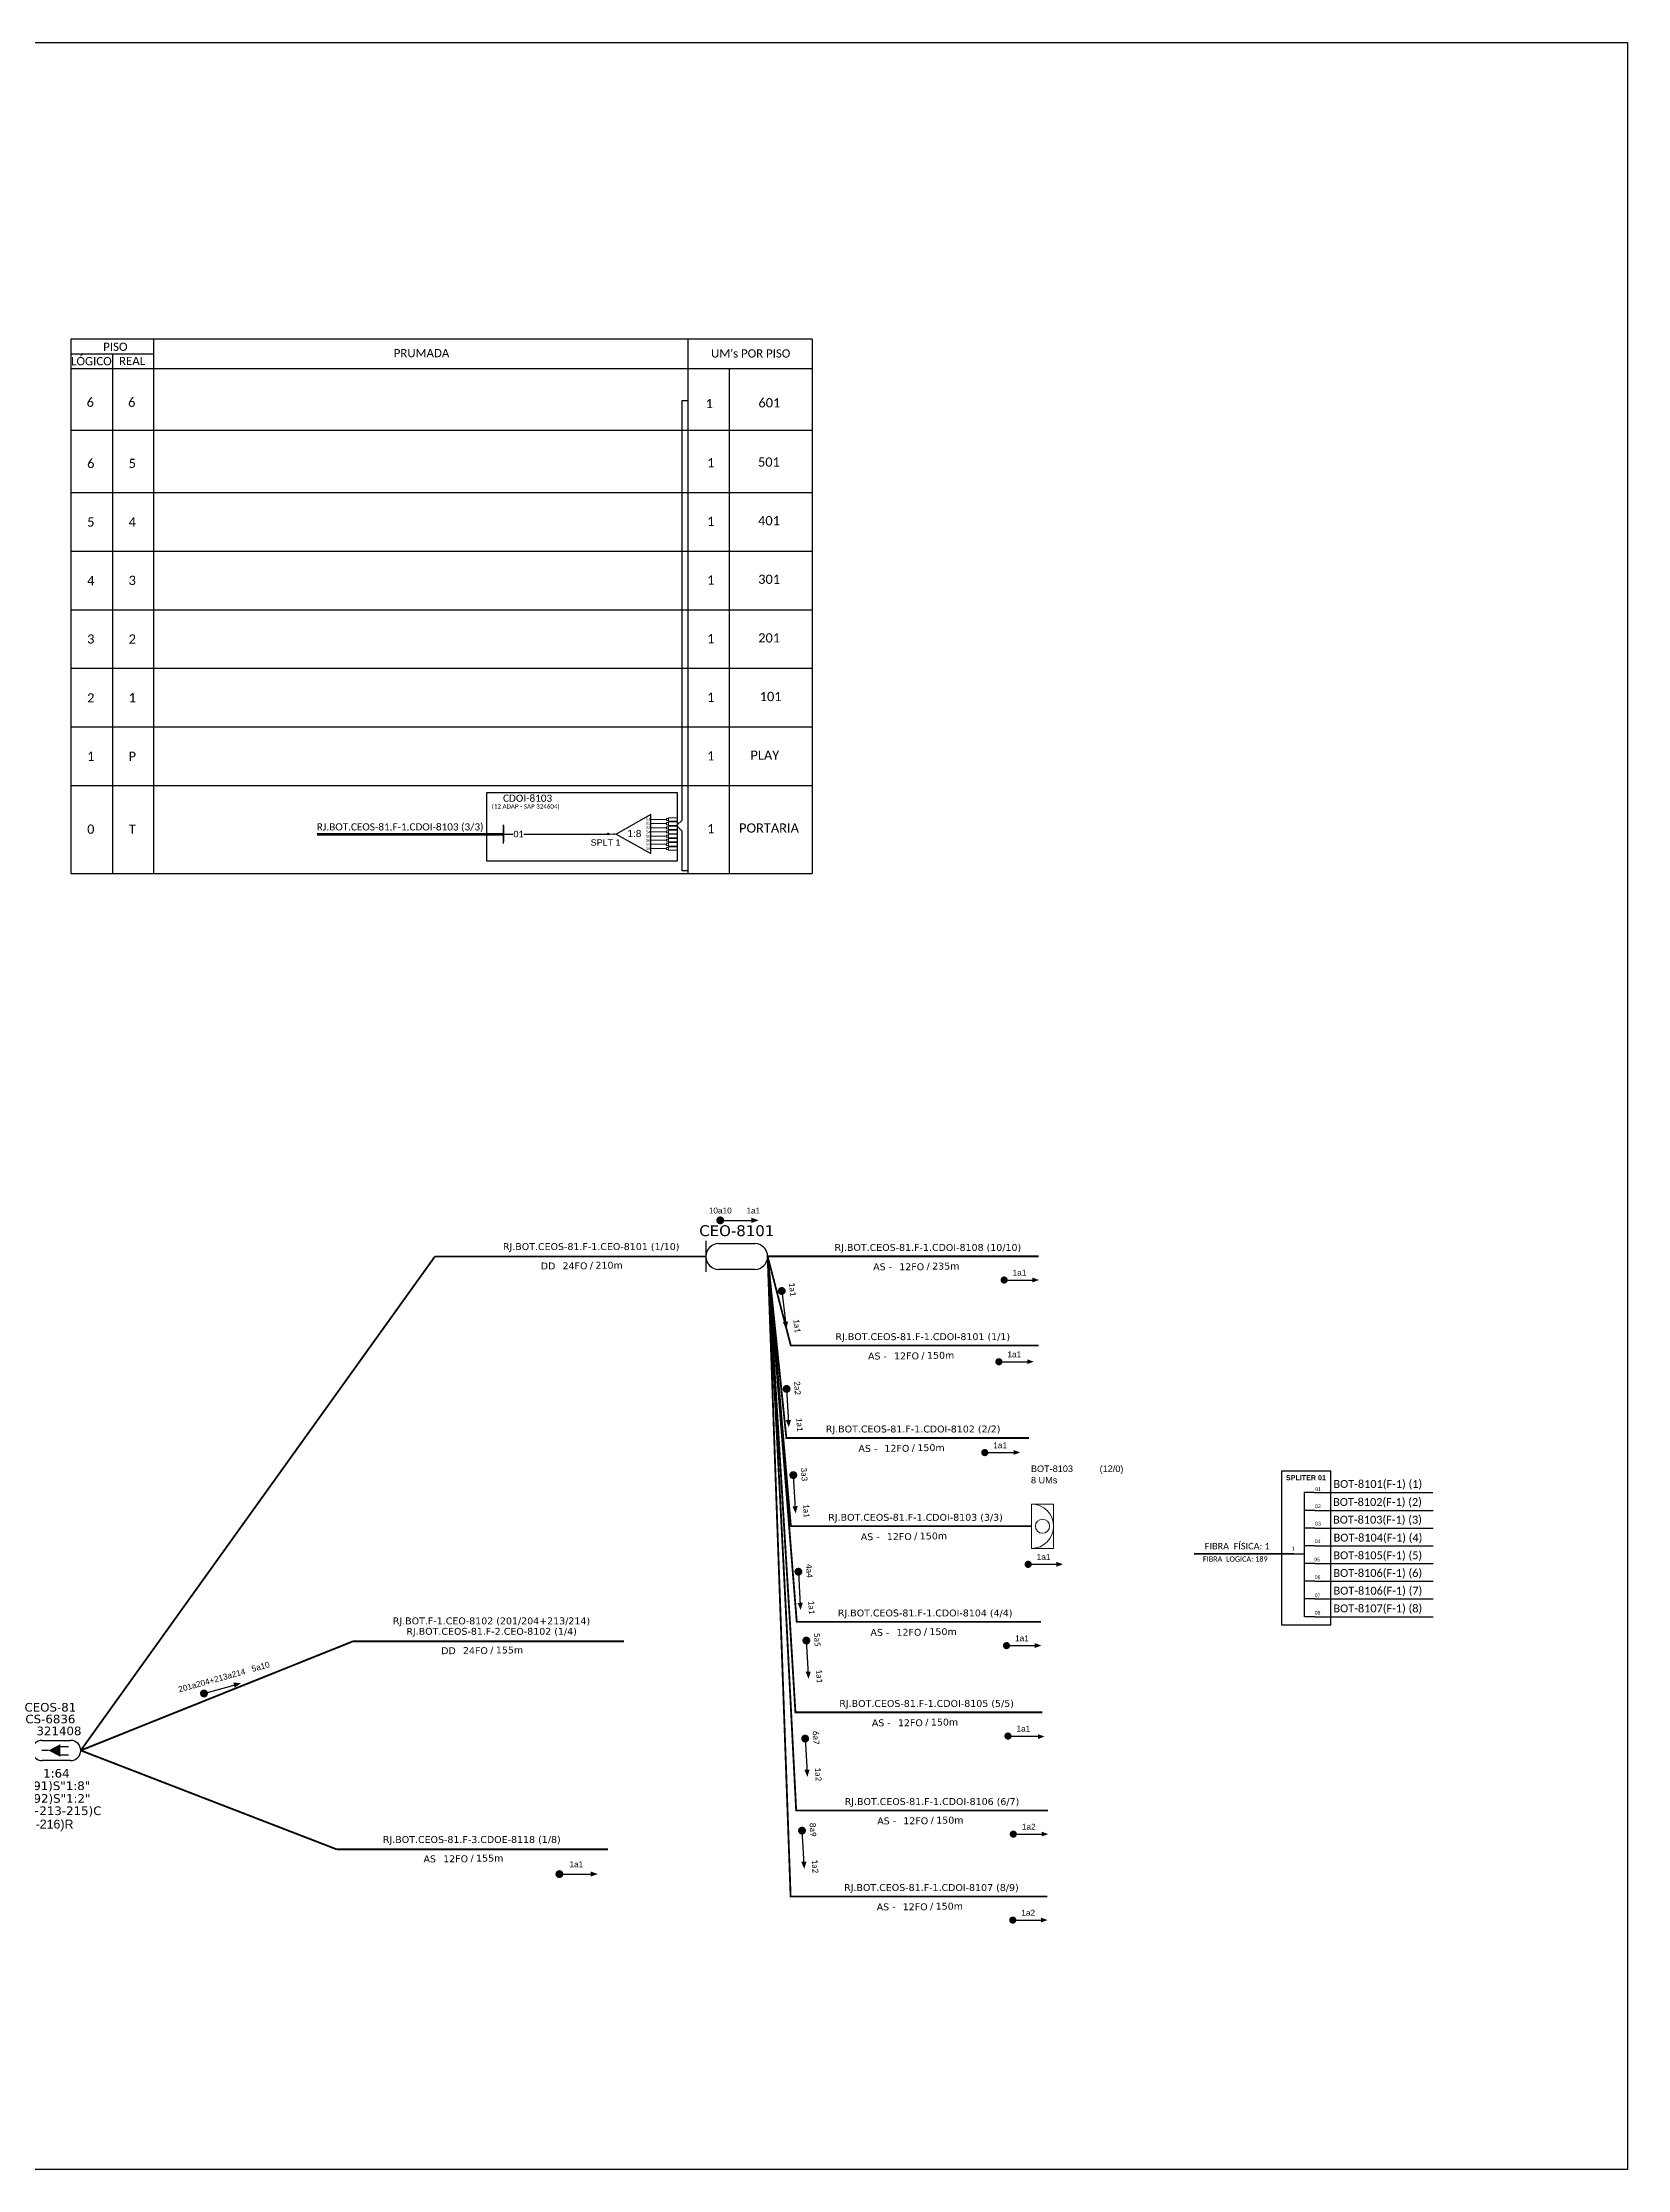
# Model space of a CAD drawing. Extents: x -4 to 837, y 1 to 595.
# Drawn here: x 395 to 837, y 1 to 595 of the extents above; entities that cross this region are included whole.
import ezdxf
from ezdxf.enums import TextEntityAlignment as Align

# ---------------------------------------------------------------- set-up
doc = ezdxf.new("R2010")
doc.units = 0
for name, color, linetype, lineweight in [("20.0-LEGENDA DOS CDO'S", 1, 'Continuous', 0), ('20.1-CDO_INTERIOR', 1, 'Continuous', 0), ('40.1-ETIQUETAS', 1, 'Continuous', 20)]:
    doc.layers.add(name, color=color, linetype=linetype, lineweight=lineweight)
for name, color, linetype in [('20.4-CEOS', 1, 'Continuous'), ('20.5-CEO', 1, 'Continuous'), ('CAP a instalar', 1, 'Continuous'), ('SETA', 7, 'Continuous')]:
    doc.layers.add(name, color=color, linetype=linetype)
doc.styles.add('ARIAL', font='arial.ttf')
doc.styles.add('siredit', font='verdana.ttf')
doc.styles.add('WMF-Calibri0', font='calibri.ttf')
doc.linetypes.add('FENCELINE1', pattern='A,0.25,-0.1,[133,ltypeshp.shx,S=0.1,R=0,X=-0.1,Y=0],-0.1,1', length=1.45)

# ---------------------------------------------------------------- blocks, each defined once
blk = doc.blocks.new('SPLT_1-8_SC-APC')
at = {"color": 1}
blk.add_lwpolyline([(-7.37, -2.1), (-17.04, -7.55), (-7.37, -13), (-7.37, -2.1)], dxfattribs=at)
at = {"color": 3, "lineweight": 0}
for points in [[(-2.99, -3.51), (-7.37, -3.51)], [(-7.37, -4.66), (-2.99, -4.66)], [(-7.37, -5.82), (-2.99, -5.82)], [(-2.41, -3.02), (-2.41, -4)], [(-2.41, -3.02), (0, -3.02)], [(-2.41, -4), (0, -4)], [(-2.41, -4.17), (-2.41, -5.16)], [(-2.41, -4.17), (0, -4.17)], [(-2.41, -5.16), (0, -5.16)], [(-2.41, -5.32), (-2.41, -6.31)], [(-2.41, -5.32), (0, -5.32)], [(-7.37, -6.97), (-2.99, -6.97)], [(-7.37, -8.12), (-2.99, -8.12)], [(-7.37, -9.28), (-2.99, -9.28)], [(-7.37, -10.43), (-2.99, -10.43)], [(-7.37, -11.58), (-2.99, -11.58)], [(-2.41, -6.31), (0, -6.31)], [(-2.41, -6.48), (-2.41, -7.46)], [(-2.41, -6.48), (0, -6.48)], [(-2.41, -7.46), (0, -7.46)], [(-2.41, -7.63), (-2.41, -8.62)], [(-2.41, -7.63), (0, -7.63)], [(-2.41, -8.62), (0, -8.62)], [(-2.41, -8.78), (-2.41, -9.77)], [(-2.41, -8.78), (0, -8.78)], [(-2.41, -9.77), (0, -9.77)], [(-2.41, -9.94), (-2.41, -10.92)], [(-2.41, -9.94), (0, -9.94)], [(-2.41, -10.92), (0, -10.92)], [(-2.41, -11.09), (-2.41, -12.08)], [(-2.41, -11.09), (0, -11.09)], [(-2.41, -12.08), (0, -12.08)]]:
    blk.add_lwpolyline(points, dxfattribs=at)
for points in [[(-2.99, -3.22), (-2.41, -3.22), (-2.41, -3.8), (-2.99, -3.8)], [(-2.99, -4.38), (-2.41, -4.38), (-2.41, -4.95), (-2.99, -4.95)], [(-2.99, -5.53), (-2.41, -5.53), (-2.41, -6.1), (-2.99, -6.1)], [(-2.99, -6.68), (-2.41, -6.68), (-2.41, -7.26), (-2.99, -7.26)], [(-2.99, -7.84), (-2.41, -7.84), (-2.41, -8.41), (-2.99, -8.41)], [(-2.99, -8.99), (-2.41, -8.99), (-2.41, -9.56), (-2.99, -9.56)], [(-2.99, -10.14), (-2.41, -10.14), (-2.41, -10.72), (-2.99, -10.72)], [(-2.99, -11.3), (-2.41, -11.3), (-2.41, -11.87), (-2.99, -11.87)]]:
    blk.add_lwpolyline(points, close=True, dxfattribs=at)
at = {"color": 1, "lineweight": 0}
blk.add_lwpolyline([(-17.04, -7.55), (-19.26, -7.55)], dxfattribs=at)
at = {"color": 1, "style": 'ARIAL'}
for s, height, p in [('S1', 0.75, (-8.74, -3.78)), ('S2', 0.75, (-8.74, -4.97)), ('S3', 0.75, (-8.74, -6.18)), ('1:8', 2, (-13.91, -8.4)), ('S4', 0.75, (-8.74, -7.36)), ('S5', 0.75, (-8.74, -8.57)), ('S6', 0.75, (-8.74, -9.69)), ('S7', 0.75, (-8.74, -10.78)), ('S8', 0.75, (-8.74, -11.9))]:
    blk.add_text(s, height=height, dxfattribs=at).set_placement(p)
blk = doc.blocks.new('SPLITTER_')
blk.add_point((0, 0))
at = {"style": 'ARIAL', "flags": 4}
blk.add_attdef('SPLT', (0, -3.26), '', height=1.5, dxfattribs=at)
blk = doc.blocks.new('CEOS_RP_CT_DRT')
at = {"layer": '20.4-CEOS', "color": 0}
for p, q in [((-4.54, 1.19), (-1.19, 1.19)), ((-1.19, -1.19), (-4.54, -1.19))]:
    blk.add_line(p, q, dxfattribs=at)
for points in [[(-5.73, -1.43), (-5.73, 1.44)], [(-3.79, 0), (-4.59, 0)], [(-2.47, 0.48), (-1.45, 0.48)], [(-2.47, -0.52), (-1.45, -0.52)]]:
    blk.add_lwpolyline(points, dxfattribs=at)
blk.add_lwpolyline([(-3.79, 0, 0, 1.47, 0), (-2.41, 0, 1.47, 1.47, 0)], format="xyseb", dxfattribs=at)
for centre, start, end in [((-4.54, 0), 90, 270), ((-1.19, 0), 270, 90)]:
    blk.add_arc(centre, 1.19, start, end, dxfattribs=at)
at = {"layer": '20.4-CEOS', "color": 7, "style": 'siredit'}
for tag, p in [('Nº_DA_CEOS', (-2.86, 5.6)), ('LOCAL', (-2.86, 4.24)), ('SAP', (-2.86, 2.78)), ('RACIO_SPLITAGEM', (-2.86, -1.88)), ('FIBRAS_SPLITTER', (-2.86, -3.58)), ('RESERVA_FINAIS', (-2.86, -6.39)), ('FIBRAS_TOP_C', (-2.86, -5.08))]:
    blk.add_attdef(tag, text='', height=1.01, dxfattribs=at).set_placement(p, align=Align.TOP_CENTER)
blk = doc.blocks.new('ETIQUETA_RS5F')
at = {"layer": '40.1-ETIQUETAS', "color": 0, "style": 'siredit'}
blk.add_text('/', height=1.5, dxfattribs=at).set_placement((1.58, -1.95), align=Align.MIDDLE_RIGHT)
for tag, p in [('ETIQUETA_R_PRIMARIA', (1.21, 4.1)), ('ETIQUETA_R_SECUNDARIA', (1.21, 2.1)), ('F_ATIVAS/F_MORTAS', (1.14, -4.24))]:
    blk.add_attdef(tag, text='', height=1.5, dxfattribs=at).set_placement(p, align=Align.MIDDLE_CENTER)
for tag, p in [('TIPO_CABO', (-6.58, -2.12)), ('CAP_CABO', (0.4, -2.09))]:
    blk.add_attdef(tag, text='', height=1.5, dxfattribs=at).set_placement(p, align=Align.MIDDLE_RIGHT)
blk.add_attdef('METROS', text='', height=1.5, dxfattribs=at).set_placement((2.14, -1.95), align=Align.MIDDLE_LEFT)
for tag, p in [('FUSÃO_1', (0.85, -8.39)), ('FUSÃO_2', (0.85, -10.6)), ('FUSÃO_3', (0.85, -12.93)), ('FUSÃO_4', (0.85, -15.14)), ('FUSÃO_5', (0.85, -17.16))]:
    blk.add_attdef(tag, text='', height=1.5, dxfattribs=at).set_placement(p, align=Align.CENTER)
blk = doc.blocks.new('CDOI_INT')
at = {"layer": '20.1-CDO_INTERIOR', "color": 0, "lineweight": 18}
blk.add_lwpolyline([(4.25, -4.25), (4.25, 4.25), (0, 4.25), (0, -4.25)], close=True, dxfattribs=at)
blk.add_circle((2.12, 0), 1.36, dxfattribs=at)
blk.add_arc((0, 0), 4.25, 270, 90, dxfattribs=at)
at = {"layer": "20.0-LEGENDA DOS CDO'S", "color": 0, "style": 'ARIAL'}
for tag, p in [('CDO_N', (-0.08, 10.38)), ('SURVEY', (-0.08, 8.2)), ('SPLITER_1', (21.18, 10.38)), ('SPLITER_2', (21.19, 8.68)), ('SAP', (-0.08, 6.23)), ('1:XX', (5.94, -2.22)), ('UMS', (5.94, -4.24))]:
    blk.add_attdef(tag, p, '', height=1.36, dxfattribs=at)
blk.add_attdef('FIBRAS_UTILIZADAS', text='', height=1.36, dxfattribs=at).set_placement((15.34, 10.38), align=Align.CENTER)

msp = doc.modelspace()

# ---------------------------------------------------------------- hatches: boundary and pattern name
h = msp.add_hatch(color=3)
h.dxf.hatch_style = 1
edge = h.paths.add_edge_path()
edge.add_arc((552.6, 374.22), 0.256, -180, 180, ccw=False)

# ---------------------------------------------------------------- linework, layer by layer
at = {"color": 7}
msp.add_line((574.88, 404.12), (574.88, 387.75), dxfattribs=at)
at = {"color": 1}
msp.add_line((523.4, 376.59), (523.4, 372), dxfattribs=at)
at = {"color": 7, "linetype": 'Continuous'}
for p, q in [((746.92, 190.35), (746.92, 155.61)), ((749.73, 190.35), (746.92, 190.35)), ((749.88, 185.32), (747.06, 185.32)), ((749.88, 180.37), (747.06, 180.37)), ((744, 173.21), (746.91, 173.21)), ((749.88, 175.39), (747.06, 175.39)), ((749.88, 170.46), (747.06, 170.46)), ((749.88, 165.53), (747.06, 165.53)), ((749.88, 160.58), (747.06, 160.58)), ((749.88, 155.64), (747.06, 155.64))]:
    msp.add_line(p, q, dxfattribs=at)
at = {"color": 10, "linetype": 'Continuous'}
for p, q in [((749.73, 190.35), (782.83, 190.34)), ((749.88, 185.32), (782.97, 185.31)), ((749.88, 180.38), (782.97, 180.37)), ((749.88, 175.4), (782.97, 175.39)), ((749.88, 170.47), (782.97, 170.46)), ((749.88, 165.54), (782.97, 165.53)), ((749.88, 160.59), (782.97, 160.58)), ((749.88, 155.64), (782.97, 155.63))]:
    msp.add_line(p, q, dxfattribs=at)
at = {"color": 1, "linetype": 'Continuous', "lineweight": 60}
msp.add_line((744, 173.21), (716.17, 173.12), dxfattribs=at)
msp.add_lwpolyline([(-3.83, 595.26), (837.17, 595.26), (837.17, 1.26), (-3.83, 1.26)], close=True)
at = {"color": 0}
for points in [[(609.6, 512.45), (402.62, 512.45)], [(402.62, 508.34), (425.77, 508.34)]]:
    msp.add_lwpolyline(points, dxfattribs=at)
for points in [[(402.62, 512.45), (402.62, 363.2)], [(425.77, 363.2), (425.77, 512.45)], [(574.88, 512.45), (574.88, 363.2)], [(609.6, 512.45), (609.6, 363.2)], [(414.2, 508.34), (414.2, 363.2)], [(402.62, 504.23), (609.6, 504.23)], [(586.45, 363.2), (586.45, 504.23)], [(402.62, 486.98), (609.6, 486.98)], [(402.62, 469.61), (609.6, 469.61)], [(402.62, 453.24), (609.6, 453.24)], [(402.62, 436.87), (609.6, 436.87)], [(402.62, 420.49), (609.6, 420.49)], [(402.62, 404.12), (609.6, 404.12)], [(402.62, 387.75), (609.6, 387.75)], [(402.62, 363.2), (609.6, 363.2)]]:
    msp.add_lwpolyline(points)
at = {"color": 3}
for points in [[(574.88, 363.97), (573.27, 363.97), (573.27, 375.04), (571.7, 376.55), (573.27, 378.06), (573.27, 495.29), (574.88, 495.29)], [(529.29, 374.22), (552.6, 374.22)], [(538.35, 374.22), (544.08, 374.22)], [(523.4, 374.22), (526, 374.22)], [(529.07, 374.22), (538.35, 374.22)]]:
    msp.add_lwpolyline(points, dxfattribs=at)
at = {"color": 1}
msp.add_lwpolyline([(518.77, 385.82), (571.9, 385.82), (571.9, 366.67), (518.77, 366.67)], close=True, dxfattribs=at)
msp.add_lwpolyline([(471.31, 374.11, 0.8, 0.8, 0), (523.4, 374.14, 0.8, 0.8, 0)], format="xyseb", dxfattribs=at)
msp.add_lwpolyline([(523.41, 371.54), (523.4, 376.75)], dxfattribs=at)
for points, const_width in [([(583.35, 266.32, 1), (584.45, 266.32, 1)], 1.1), ([(662.65, 249.66, 1), (663.65, 249.66, 1)], 1), ([(662.65, 249.66, 1), (663.65, 249.66, 1)], 1), ([(600.99, 247.14, 1), (601.12, 246.04, 1)], 1.1), ([(661.18, 226.83, 1), (662.18, 226.83, 1)], 1), ([(661.18, 226.83, 1), (662.18, 226.83, 1)], 1), ([(602.38, 219.8, 1), (602.44, 218.7, 1)], 1.1), ([(657.24, 201.46, 1), (658.24, 201.46, 1)], 1), ([(657.24, 201.46, 1), (658.24, 201.46, 1)], 1), ([(604.26, 195.72, 1), (604.32, 194.62, 1)], 1.1), ([(605.67, 168.75, 1), (605.73, 167.65, 1)], 1.1), ([(607.89, 149.52, 1), (607.96, 148.42, 1)], 1.1), ([(663.32, 147.56, 1), (664.32, 147.56, 1)], 1), ([(663.32, 147.56, 1), (664.32, 147.56, 1)], 1), ([(439.23, 134.04, 1), (440.29, 134.34, 1)], 1.1), ([(607.56, 122.13, 1), (607.63, 121.04, 1)], 1.1), ([(663.72, 122.3, 1), (664.72, 122.3, 1)], 1), ([(663.72, 122.3, 1), (664.72, 122.3, 1)], 1), ([(606.68, 96.44, 1), (606.75, 95.34, 1)], 1.1), ([(665.22, 94.91, 1), (666.22, 94.91, 1)], 1), ([(665.22, 94.91, 1), (666.22, 94.91, 1)], 1), ([(538.44, 83.75, 1), (539.54, 83.75, 1)], 1.1), ([(665.07, 70.89, 1), (666.07, 70.89, 1)], 1), ([(665.07, 70.89, 1), (666.07, 70.89, 1)], 1)]:
    msp.add_lwpolyline(points, format="xyb", close=True, dxfattribs=dict(const_width=const_width))
at = {"color": 7}
msp.add_lwpolyline([(740.55, 153.38), (754.37, 153.38), (754.37, 196.3), (740.55, 196.3)], close=True, dxfattribs=at)
at = {"color": 1, "const_width": 1}
msp.add_lwpolyline([(669.35, 170.26, 1), (670.35, 170.26, 1)], format="xyb", close=True, dxfattribs=at)
msp.add_lwpolyline([(669.35, 170.26, 1), (670.35, 170.26, 1)], format="xyb", close=True, dxfattribs=at)
at = {"color": 3}
msp.add_circle((552.6, 374.22), 0.256, dxfattribs=at)
at = {"layer": '20.5-CEO', "color": 5}
for p, q in [((583.47, 259.82), (593.54, 259.82)), ((593.54, 252.64), (583.47, 252.64))]:
    msp.add_line(p, q, dxfattribs=at)
msp.add_lwpolyline([(579.88, 260.56), (579.88, 251.9)], dxfattribs=at)
for centre, start, end in [((583.47, 256.23), 90, 270), ((593.54, 256.23), 270, 90)]:
    msp.add_arc(centre, 3.59, start, end, dxfattribs=at)
at = {"layer": 'CAP a instalar', "color": 7, "linetype": 'FENCELINE1', "ltscale": 7, "const_width": 0.513}
for points in [[(504.23, 256.23), (405.36, 118.28)], [(579.88, 256.23), (504.23, 256.23)], [(481.39, 148.77), (405.36, 118.28)], [(557.04, 148.77), (481.39, 148.77)], [(476.86, 90.64), (405.36, 118.28)], [(552.51, 90.64), (476.86, 90.64)]]:
    msp.add_lwpolyline(points, dxfattribs=at)
at = {"layer": 'CAP a instalar', "color": 1, "linetype": 'FENCELINE1', "ltscale": 7, "const_width": 0.513}
msp.add_lwpolyline([(670.76, 180.9), (603.6, 180.9), (597.13, 256.29)], dxfattribs=at)
at = {"layer": 'CAP a instalar', "color": 8, "linetype": 'FENCELINE1', "ltscale": 7, "const_width": 0.513}
for points in [[(672.77, 256.28), (597.13, 256.28), (597.13, 256.28)], [(670.09, 205.56), (602.35, 205.56), (597.13, 256.23)], [(673.84, 128.91), (604.88, 128.91), (597.13, 256.2)], [(675.35, 101.53), (605.09, 101.53), (597.13, 256.2)], [(675.2, 77.51), (603.54, 77.51), (597.13, 256.2)], [(672.77, 231.36), (603.59, 231.36), (597.13, 256.23)], [(673.44, 154.18), (605.25, 154.18), (597.13, 256.2)]]:
    msp.add_lwpolyline(points, dxfattribs=at)
at = {"layer": 'SETA'}
for points in [[(583.9, 266.32), (593.36, 266.32)], [(663.15, 249.66), (671.74, 249.66)], [(663.15, 249.66), (671.74, 249.66)], [(601.06, 246.59), (602.17, 237.2)], [(661.68, 226.83), (670.28, 226.83)], [(661.68, 226.83), (670.28, 226.83)], [(602.41, 219.25), (602.95, 209.81)], [(657.74, 201.46), (666.33, 201.46)], [(657.74, 201.46), (666.33, 201.46)], [(604.29, 195.17), (604.83, 185.73)], [(605.7, 168.2), (606.24, 158.76)], [(607.92, 148.97), (608.47, 139.53)], [(663.82, 147.56), (672.41, 147.56)], [(663.82, 147.56), (672.41, 147.56)], [(439.76, 134.19), (448.87, 136.72)], [(607.6, 121.59), (608.14, 112.14)], [(664.22, 122.3), (672.82, 122.3)], [(664.22, 122.3), (672.82, 122.3)], [(606.71, 95.89), (607.26, 86.45)], [(665.72, 94.91), (674.32, 94.91)], [(665.72, 94.91), (674.32, 94.91)], [(538.99, 83.75), (548.44, 83.75)], [(665.57, 70.89), (674.17, 70.89)], [(665.57, 70.89), (674.17, 70.89)]]:
    msp.add_lwpolyline(points, dxfattribs=at)
at = {"layer": 'SETA', "color": 1}
msp.add_lwpolyline([(669.85, 170.26), (678.45, 170.26)], dxfattribs=at)
msp.add_lwpolyline([(669.85, 170.26), (678.45, 170.26)], dxfattribs=at)
at = {"layer": 'SETA'}
for points in [[(592.6, 267.07), (594.61, 266.33), (592.6, 265.6)], [(671.05, 250.34), (672.89, 249.67), (671.05, 249)], [(671.05, 250.34), (672.89, 249.67), (671.05, 249)], [(602.83, 238.04), (602.34, 235.95), (601.37, 237.87)], [(669.59, 227.51), (671.42, 226.85), (669.59, 226.18)], [(669.59, 227.51), (671.42, 226.85), (669.59, 226.18)], [(603.66, 210.61), (603.04, 208.55), (602.19, 210.52)], [(665.79, 202.18), (667.63, 201.51), (665.79, 200.85)], [(605.54, 186.53), (604.92, 184.48), (604.07, 186.45)], [(606.95, 159.56), (606.33, 157.51), (605.48, 159.48)], [(671.72, 148.24), (673.56, 147.57), (671.72, 146.91)], [(671.72, 148.24), (673.56, 147.57), (671.72, 146.91)], [(447.94, 137.24), (450.08, 137.07), (448.33, 135.82)], [(609.17, 140.33), (608.56, 138.28), (607.71, 140.25)], [(672.6, 122.82), (674.43, 122.16), (672.6, 121.49)], [(608.84, 112.95), (608.23, 110.89), (607.38, 112.86)], [(673.63, 95.59), (675.46, 94.92), (673.63, 94.26)], [(673.63, 95.59), (675.46, 94.92), (673.63, 94.26)], [(547.68, 84.49), (549.7, 83.76), (547.68, 83.03)], [(607.96, 87.25), (607.35, 85.2), (606.5, 87.17)], [(673.48, 71.57), (675.31, 70.91), (673.48, 70.24)], [(673.48, 71.57), (675.31, 70.91), (673.48, 70.24)]]:
    msp.add_solid(points, dxfattribs=at)
at = {"layer": 'SETA', "color": 1}
msp.add_solid([(677.76, 170.94), (679.59, 170.27), (677.76, 169.6)], dxfattribs=at)
msp.add_solid([(677.76, 170.94), (679.59, 170.27), (677.76, 169.6)], dxfattribs=at)

# ---------------------------------------------------------------- block references
at = {"color": 7}
ref = msp.add_blockref('SPLITTER_', (554.25, 374.22), dxfattribs=dict(at, xscale=-1))
ref.add_attrib('SPLT', 'SPLT 1', (547.72, 370.96), dxfattribs={"height": 1.79, "style": 'ARIAL'})
at = {"color": 3}
msp.add_blockref('SPLT_1-8_SC-APC', (571.9, 381.77), dxfattribs=at)
at = {"layer": '20.1-CDO_INTERIOR', "color": 1, "ltscale": 11}
ref = msp.add_blockref('CDOI_INT', (670.76, 180.9), dxfattribs=dict(at, xscale=1.458499505982035, yscale=1.458499505982035, zscale=1.458499505982035))
ref.add_attrib('CDO_N', 'BOT-8103', (670.64, 196.04), dxfattribs={"layer": "20.0-LEGENDA DOS CDO'S", "color": 0, "height": 1.82, "style": 'ARIAL'})
ref.add_attrib('FIBRAS_UTILIZADAS', '(12/0)', dxfattribs={"layer": "20.0-LEGENDA DOS CDO'S", "color": 0, "height": 1.82, "style": 'ARIAL'}).set_placement((693.13, 196.04), align=Align.CENTER)
ref.add_attrib('SURVEY', '8 UMs', (670.64, 192.86), dxfattribs={"layer": "20.0-LEGENDA DOS CDO'S", "color": 0, "height": 1.82, "style": 'ARIAL'})
at = {"layer": '20.4-CEOS', "color": 7}
ref = msp.add_blockref('CEOS_RP_CT_DRT', (405.36, 118.27), dxfattribs=dict(at, xscale=2.37783237695694, yscale=2.37783237695694, zscale=2.37783237695694))
ref.add_attrib('Nº_DA_CEOS', 'CEOS-81', dxfattribs={"color": 7, "height": 2.401, "style": 'siredit'}).set_placement((396.87, 131.54), align=Align.TOP_CENTER)
ref.add_attrib('LOCAL', 'CS-6836', dxfattribs={"color": 7, "height": 2.401, "style": 'siredit'}).set_placement((396.88, 128.26), align=Align.TOP_CENTER)
ref.add_attrib('SAP', 'SAP 321408', dxfattribs={"color": 7, "height": 2.401, "style": 'siredit'}).set_placement((395.58, 124.94), align=Align.TOP_CENTER)
ref.add_attrib('RACIO_SPLITAGEM', '1:64', dxfattribs={"color": 7, "height": 2.401, "style": 'siredit'}).set_placement((398.55, 113.1), align=Align.TOP_CENTER)
ref.add_attrib('FIBRAS_SPLITTER', '(189-191)S"1:8"', dxfattribs={"color": 7, "height": 2.4008, "style": 'siredit'}).set_placement((394.61, 109.63), align=Align.TOP_CENTER)
ref.add_attrib('FIBRAS_TOP_C', '(192-192)S"1:2"', dxfattribs={"color": 7, "height": 2.4008, "style": 'siredit'}).set_placement((394.69, 106.07), align=Align.TOP_CENTER)
ref.add_attrib('RESERVA_FINAIS', '(201-204+213-215)C', dxfattribs={"color": 7, "height": 2.4008, "style": 'siredit'}).set_placement((393.56, 102.64), align=Align.TOP_CENTER)
at = {"layer": '40.1-ETIQUETAS', "color": 7}
ref = msp.add_blockref('ETIQUETA_RS5F', (546.34, 256.3), dxfattribs=dict(at, xscale=1.283039983498747, yscale=1.283039983498747, zscale=1.283039983498747))
ref.add_attrib('ETIQUETA_R_SECUNDARIA', 'RJ.BOT.CEOS-81.F-1.CEO-8101 (1/10)', dxfattribs={"color": 0, "height": 1.9246, "style": 'siredit'}).set_placement((547.86, 259), align=Align.MIDDLE_CENTER)
ref.add_attrib('TIPO_CABO', 'DD', dxfattribs={"color": 0, "height": 1.925, "style": 'siredit'}).set_placement((537.85, 253.59), align=Align.MIDDLE_RIGHT)
ref.add_attrib('CAP_CABO', '24FO', dxfattribs={"color": 0, "height": 1.925, "style": 'siredit'}).set_placement((546.81, 253.62), align=Align.MIDDLE_RIGHT)
ref.add_attrib('METROS', '210m', dxfattribs={"color": 0, "height": 1.925, "style": 'siredit'}).set_placement((549.05, 253.79), align=Align.MIDDLE_LEFT)
at = {"layer": '40.1-ETIQUETAS', "color": 8}
ref = msp.add_blockref('ETIQUETA_RS5F', (640.35, 256.06), dxfattribs=dict(at, xscale=1.283039983498747, yscale=1.283039983498747, zscale=1.283039983498747))
ref.add_attrib('ETIQUETA_R_SECUNDARIA', 'RJ.BOT.CEOS-81.F-1.CDOI-8108 (10/10)', dxfattribs={"color": 0, "height": 1.9246, "style": 'siredit'}).set_placement((641.86, 258.76), align=Align.MIDDLE_CENTER)
ref.add_attrib('TIPO_CABO', 'AS -', dxfattribs={"color": 0, "height": 1.925, "style": 'siredit'}).set_placement((631.86, 253.35), align=Align.MIDDLE_RIGHT)
ref.add_attrib('CAP_CABO', '12FO', dxfattribs={"color": 0, "height": 1.925, "style": 'siredit'}).set_placement((640.82, 253.37), align=Align.MIDDLE_RIGHT)
ref.add_attrib('METROS', '235m', dxfattribs={"color": 0, "height": 1.925, "style": 'siredit'}).set_placement((643.06, 253.55), align=Align.MIDDLE_LEFT)
ref = msp.add_blockref('ETIQUETA_RS5F', (638.91, 231.14), dxfattribs=dict(at, xscale=1.283039983498747, yscale=1.283039983498747, zscale=1.283039983498747))
ref.add_attrib('ETIQUETA_R_SECUNDARIA', 'RJ.BOT.CEOS-81.F-1.CDOI-8101 (1/1)', dxfattribs={"color": 0, "height": 1.9246, "style": 'siredit'}).set_placement((640.43, 233.84), align=Align.MIDDLE_CENTER)
ref.add_attrib('TIPO_CABO', 'AS -', dxfattribs={"color": 0, "height": 1.925, "style": 'siredit'}).set_placement((630.42, 228.43), align=Align.MIDDLE_RIGHT)
ref.add_attrib('CAP_CABO', '12FO', dxfattribs={"color": 0, "height": 1.925, "style": 'siredit'}).set_placement((639.38, 228.46), align=Align.MIDDLE_RIGHT)
ref.add_attrib('METROS', '150m', dxfattribs={"color": 0, "height": 1.925, "style": 'siredit'}).set_placement((641.62, 228.64), align=Align.MIDDLE_LEFT)
ref = msp.add_blockref('ETIQUETA_RS5F', (636.22, 205.35), dxfattribs=dict(at, xscale=1.283039983498747, yscale=1.283039983498747, zscale=1.283039983498747))
ref.add_attrib('ETIQUETA_R_SECUNDARIA', 'RJ.BOT.CEOS-81.F-1.CDOI-8102 (2/2)', dxfattribs={"color": 0, "height": 1.9246, "style": 'siredit'}).set_placement((637.74, 208.05), align=Align.MIDDLE_CENTER)
ref.add_attrib('TIPO_CABO', 'AS -', dxfattribs={"color": 0, "height": 1.925, "style": 'siredit'}).set_placement((627.74, 202.63), align=Align.MIDDLE_RIGHT)
ref.add_attrib('CAP_CABO', '12FO', dxfattribs={"color": 0, "height": 1.925, "style": 'siredit'}).set_placement((636.69, 202.66), align=Align.MIDDLE_RIGHT)
ref.add_attrib('METROS', '150m', dxfattribs={"color": 0, "height": 1.925, "style": 'siredit'}).set_placement((638.93, 202.84), align=Align.MIDDLE_LEFT)
at = {"layer": '40.1-ETIQUETAS', "color": 1}
ref = msp.add_blockref('ETIQUETA_RS5F', (636.89, 180.69), dxfattribs=dict(at, xscale=1.283039983498747, yscale=1.283039983498747, zscale=1.283039983498747))
ref.add_attrib('ETIQUETA_R_SECUNDARIA', 'RJ.BOT.CEOS-81.F-1.CDOI-8103 (3/3)', dxfattribs={"color": 0, "height": 1.9246, "style": 'siredit'}).set_placement((638.41, 183.39), align=Align.MIDDLE_CENTER)
ref.add_attrib('TIPO_CABO', 'AS -', dxfattribs={"color": 0, "height": 1.925, "style": 'siredit'}).set_placement((628.41, 177.97), align=Align.MIDDLE_RIGHT)
ref.add_attrib('CAP_CABO', '12FO', dxfattribs={"color": 0, "height": 1.925, "style": 'siredit'}).set_placement((637.36, 178), align=Align.MIDDLE_RIGHT)
ref.add_attrib('METROS', '150m', dxfattribs={"color": 0, "height": 1.925, "style": 'siredit'}).set_placement((639.6, 178.18), align=Align.MIDDLE_LEFT)
at = {"layer": '40.1-ETIQUETAS', "color": 7}
ref = msp.add_blockref('ETIQUETA_RS5F', (518.54, 148.84), dxfattribs=dict(at, xscale=1.283039983498747, yscale=1.283039983498747, zscale=1.283039983498747))
ref.add_attrib('ETIQUETA_R_PRIMARIA', 'RJ.BOT.F-1.CEO-8102 (201/204+213/214)', dxfattribs={"color": 0, "height": 1.9246, "style": 'siredit'}).set_placement((520.02, 154.46), align=Align.MIDDLE_CENTER)
ref.add_attrib('ETIQUETA_R_SECUNDARIA', 'RJ.BOT.CEOS-81.F-2.CEO-8102 (1/4)', dxfattribs={"color": 0, "height": 1.9246, "style": 'siredit'}).set_placement((520.06, 151.54), align=Align.MIDDLE_CENTER)
ref.add_attrib('TIPO_CABO', 'DD', dxfattribs={"color": 0, "height": 1.925, "style": 'siredit'}).set_placement((510.06, 146.13), align=Align.MIDDLE_RIGHT)
ref.add_attrib('CAP_CABO', '24FO', dxfattribs={"color": 0, "height": 1.925, "style": 'siredit'}).set_placement((519.01, 146.16), align=Align.MIDDLE_RIGHT)
ref.add_attrib('METROS', '155m', dxfattribs={"color": 0, "height": 1.925, "style": 'siredit'}).set_placement((521.25, 146.33), align=Align.MIDDLE_LEFT)
at = {"layer": '40.1-ETIQUETAS', "color": 8}
ref = msp.add_blockref('ETIQUETA_RS5F', (639.58, 153.97), dxfattribs=dict(at, xscale=1.283039983498747, yscale=1.283039983498747, zscale=1.283039983498747))
ref.add_attrib('ETIQUETA_R_SECUNDARIA', 'RJ.BOT.CEOS-81.F-1.CDOI-8104 (4/4)', dxfattribs={"color": 0, "height": 1.9246, "style": 'siredit'}).set_placement((641.1, 156.67), align=Align.MIDDLE_CENTER)
ref.add_attrib('TIPO_CABO', 'AS -', dxfattribs={"color": 0, "height": 1.925, "style": 'siredit'}).set_placement((631.09, 151.25), align=Align.MIDDLE_RIGHT)
ref.add_attrib('CAP_CABO', '12FO', dxfattribs={"color": 0, "height": 1.925, "style": 'siredit'}).set_placement((640.05, 151.28), align=Align.MIDDLE_RIGHT)
ref.add_attrib('METROS', '150m', dxfattribs={"color": 0, "height": 1.925, "style": 'siredit'}).set_placement((642.29, 151.46), align=Align.MIDDLE_LEFT)
ref = msp.add_blockref('ETIQUETA_RS5F', (639.98, 128.7), dxfattribs=dict(at, xscale=1.283039983498747, yscale=1.283039983498747, zscale=1.283039983498747))
ref.add_attrib('ETIQUETA_R_SECUNDARIA', 'RJ.BOT.CEOS-81.F-1.CDOI-8105 (5/5)', dxfattribs={"color": 0, "height": 1.9246, "style": 'siredit'}).set_placement((641.5, 131.4), align=Align.MIDDLE_CENTER)
ref.add_attrib('TIPO_CABO', 'AS -', dxfattribs={"color": 0, "height": 1.925, "style": 'siredit'}).set_placement((631.49, 125.99), align=Align.MIDDLE_RIGHT)
ref.add_attrib('CAP_CABO', '12FO', dxfattribs={"color": 0, "height": 1.925, "style": 'siredit'}).set_placement((640.45, 126.01), align=Align.MIDDLE_RIGHT)
ref.add_attrib('METROS', '150m', dxfattribs={"color": 0, "height": 1.925, "style": 'siredit'}).set_placement((642.69, 126.19), align=Align.MIDDLE_LEFT)
ref = msp.add_blockref('ETIQUETA_RS5F', (641.48, 101.31), dxfattribs=dict(at, xscale=1.283039983498747, yscale=1.283039983498747, zscale=1.283039983498747))
ref.add_attrib('ETIQUETA_R_SECUNDARIA', 'RJ.BOT.CEOS-81.F-1.CDOI-8106 (6/7)', dxfattribs={"color": 0, "height": 1.9246, "style": 'siredit'}).set_placement((643, 104.01), align=Align.MIDDLE_CENTER)
ref.add_attrib('TIPO_CABO', 'AS -', dxfattribs={"color": 0, "height": 1.925, "style": 'siredit'}).set_placement((633, 98.6), align=Align.MIDDLE_RIGHT)
ref.add_attrib('CAP_CABO', '12FO', dxfattribs={"color": 0, "height": 1.925, "style": 'siredit'}).set_placement((641.95, 98.63), align=Align.MIDDLE_RIGHT)
ref.add_attrib('METROS', '150m', dxfattribs={"color": 0, "height": 1.925, "style": 'siredit'}).set_placement((644.19, 98.81), align=Align.MIDDLE_LEFT)
at = {"layer": '40.1-ETIQUETAS', "color": 7}
ref = msp.add_blockref('ETIQUETA_RS5F', (513.02, 90.71), dxfattribs=dict(at, xscale=1.283039983498747, yscale=1.283039983498747, zscale=1.283039983498747))
ref.add_attrib('ETIQUETA_R_SECUNDARIA', 'RJ.BOT.CEOS-81.F-3.CDOE-8118 (1/8)', dxfattribs={"color": 0, "height": 1.9246, "style": 'siredit'}).set_placement((514.53, 93.41), align=Align.MIDDLE_CENTER)
ref.add_attrib('TIPO_CABO', 'AS', dxfattribs={"color": 0, "height": 1.925, "style": 'siredit'}).set_placement((504.53, 88), align=Align.MIDDLE_RIGHT)
ref.add_attrib('CAP_CABO', '12FO', dxfattribs={"color": 0, "height": 1.925, "style": 'siredit'}).set_placement((513.49, 88.03), align=Align.MIDDLE_RIGHT)
ref.add_attrib('METROS', '155m', dxfattribs={"color": 0, "height": 1.925, "style": 'siredit'}).set_placement((515.73, 88.2), align=Align.MIDDLE_LEFT)
at = {"layer": '40.1-ETIQUETAS', "color": 8}
ref = msp.add_blockref('ETIQUETA_RS5F', (641.33, 77.3), dxfattribs=dict(at, xscale=1.283039983498747, yscale=1.283039983498747, zscale=1.283039983498747))
ref.add_attrib('ETIQUETA_R_SECUNDARIA', 'RJ.BOT.CEOS-81.F-1.CDOI-8107 (8/9)', dxfattribs={"color": 0, "height": 1.9246, "style": 'siredit'}).set_placement((642.85, 80), align=Align.MIDDLE_CENTER)
ref.add_attrib('TIPO_CABO', 'AS -', dxfattribs={"color": 0, "height": 1.925, "style": 'siredit'}).set_placement((632.84, 74.58), align=Align.MIDDLE_RIGHT)
ref.add_attrib('CAP_CABO', '12FO', dxfattribs={"color": 0, "height": 1.925, "style": 'siredit'}).set_placement((641.8, 74.61), align=Align.MIDDLE_RIGHT)
ref.add_attrib('METROS', '150m', dxfattribs={"color": 0, "height": 1.925, "style": 'siredit'}).set_placement((644.04, 74.79), align=Align.MIDDLE_LEFT)

# ---------------------------------------------------------------- texts
at = {"color": 0, "style": 'WMF-Calibri0'}
for s, p in [('     PISO', (407.58, 509.15)), ('  LÓGICO', (401.04, 505.12)), ('    REAL', (412.8, 505.18)), ('PRUMADA', (492.73, 507.38)), ("UM's POR PISO", (581.33, 507.29))]:
    msp.add_text(s, height=2.3, dxfattribs=at).set_placement(p)
at = {"color": 7, "linetype": 'Continuous', "style": 'WMF-Calibri0'}
for s, p in [('601', (594.56, 493.36)), ('501', (594.43, 476.82)), ('401', (594.46, 460.45)), ('301', (594.5, 444.08)), ('201', (594.5, 427.71)), ('101', (594.91, 411.34)), ('PLAY', (592.33, 394.96)), ('PORTARIA', (589.16, 374.61))]:
    msp.add_text(s, height=2.575, dxfattribs=at).set_placement(p)
at = {"color": 1}
for s, height, style, p in [('(12 ADAP - SAP 324604)', 1.25, 'WMF-Calibri0', (529.57, 381.3)), ('1a1', 1.65, 'ARIAL', (674.15, 171.49))]:
    msp.add_text(s, height=height, dxfattribs=dict(at, style=style)).set_placement(p, align=Align.CENTER)
at = {"color": 1, "style": 'WMF-Calibri0'}
for s, p in [('CDOI-8103', (523.26, 383.22)), ('RJ.BOT.CEOS-81.F-1.CDOI-8103 (3/3)', (471.26, 375.21))]:
    msp.add_text(s, height=2, dxfattribs=at).set_placement(p)
at = {"color": 7, "style": 'WMF-Calibri0'}
msp.add_text('01', height=1.793, dxfattribs=at).set_placement((527.56, 374.22), align=Align.MIDDLE_CENTER)
at = {"style": 'ARIAL'}
for s, height, p in [('10a10', 1.65, (583.89, 268.24)), ('1a1', 1.65, (593.13, 268.24)), ('1a1', 1.65, (667.44, 250.89)), ('1a1', 1.65, (665.98, 228.07)), ('1a1', 1.65, (662.04, 202.69)), ('1a1', 1.65, (668.12, 148.79)), ('1a1', 1.65, (668.52, 123.53)), ('(216-216)R', 2.475, (394.58, 96.48)), ('1a2', 1.65, (670.02, 96.14)), ('1a1', 1.65, (543.71, 85.67)), ('1a2', 1.65, (669.87, 72.12))]:
    msp.add_text(s, height=height, dxfattribs=at).set_placement(p, align=Align.CENTER)
for s, p in [('5a10', (455.78, 140.89)), ('201a204+213a214', (442.17, 137.06))]:
    msp.add_text(s, height=1.65, rotation=15.50251, dxfattribs=at).set_placement(p, align=Align.CENTER)
at = {"char_height": 1.65, "width": 27.8947, "attachment_point": 5}
for s, insert, rotation in [('{\\fCalibri|b0|i0|c0|p34;\\C7;1a1}', (604.08, 247.02), 276.78125), ('{\\fCalibri|b0|i0|c0|p34;\\C7;1a1}', (605.32, 236.85), 276.78125), ('{\\fCalibri|b0|i0|c0|p34;\\C7;2a2}', (605.45, 219.49), 273.3058), ('{\\fCalibri|b0|i0|c0|p34;\\C7;1a1}', (606.07, 209.27), 273.3058), ('{\\fCalibri|b0|i0|c0|p34;\\C7;3a3}', (607.33, 195.41), 273.3058), ('{\\fCalibri|b0|i0|c0|p34;\\C7;1a1}', (607.96, 185.19), 273.3058), ('{\\fCalibri|b0|i0|c0|p34;\\C7;4a4}', (608.74, 168.44), 273.3058), ('{\\fCalibri|b0|i0|c0|p34;\\C7;1a1}', (609.37, 158.22), 273.3058), ('{\\fCalibri|b0|i0|c0|p34;\\C7;5a5}', (610.97, 149.21), 273.3058), ('{\\fCalibri|b0|i0|c0|p34;\\C7;1a1}', (611.59, 138.99), 273.3058), ('{\\fCalibri|b0|i0|c0|p34;\\C7;6a7}', (610.64, 121.83), 273.3058), ('{\\fCalibri|b0|i0|c0|p34;\\C7;1a2}', (611.26, 111.6), 273.3058), ('{\\fCalibri|b0|i0|c0|p34;\\C7;8a9}', (609.76, 96.14), 273.3058), ('{\\fCalibri|b0|i0|c0|p34;\\C7;1a2}', (610.38, 85.91), 273.3058)]:
    msp.add_mtext(s, dxfattribs=dict(at, insert=insert, rotation=rotation))
for s, insert, char_height, width, attachment_point in [('{\\fArial|b1|i0|c0|p34;\\H1x;\\C10;SPLITER 01}', (747.4, 194.44), 1.4202, 13.824, 5), ('\\C7;\\fArial|b0|i0|;\\H1.0273588255048;01 ', (750.81, 191.26), 1.4202, 2.8482, 5), ('{\\fCalibri|b0|i0|c0|p34;\\C7;BOT-8101(F-1) (1)}', (755.08, 192.47), 2.1945, 54.0165, 4), ('\\C7;\\fArial|b0|i0|;\\H1.0273588255048;02 ', (750.77, 186.46), 1.4202, 3.0066, 5), ('{\\fCalibri|b0|i0|c0|p34;\\C7;BOT-8102(F-1) (2)}', (755, 187.43), 2.1945, 53.6871, 4), ('\\C7;\\fArial|b0|i0|;\\H1.0273588255048;03 ', (750.77, 181.62), 1.4202, 2.7648, 5), ('{\\fCalibri|b0|i0|c0|p34;\\C7;BOT-8104(F-1) (4)}', (755.14, 177.47), 2.1945, 79.0298, 4), ('{\\fCalibri|b0|i0|c0|p34;\\C7;FIBRA  LOGICA: 189}', (727.68, 171.73), 1.4631, 27.648, 5), ('{\\fCalibri|b0|i0|c0|p34;\\C7;FIBRA  FÍSICA: 1}', (728.23, 175.33), 1.8288, 27.648, 5), ('\\C7;\\fArial|b0|i0|;\\H1.0273588255048;1', (743.87, 174.67), 1.4202, 1.4067, 5), ('\\C7;\\fArial|b0|i0|;\\H1.0273588255048;04 ', (750.65, 176.71), 1.4202, 3.0066, 5), ('{\\fCalibri|b0|i0|c0|p34;\\C7;BOT-8105(F-1) (5)}', (755.07, 172.54), 2.1945, 79.0298, 4), ('\\C7;\\fArial|b0|i0|;\\H1.0273588255048;05 ', (750.54, 171.58), 1.4202, 3.6978, 5), ('\\C7;\\fArial|b0|i0|;\\H1.0273588255048;06 ', (750.65, 166.67), 1.4202, 3.0066, 5), ('{\\fCalibri|b0|i0|c0|p34;\\C7;BOT-8106(F-1) (6)}', (755.07, 167.61), 2.1945, 79.0298, 4), ('\\C7;\\fArial|b0|i0|;\\H1.0273588255048;07 ', (750.65, 161.58), 1.4202, 3.0066, 5), ('{\\fCalibri|b0|i0|c0|p34;\\C7;BOT-8106(F-1) (7)}', (755.11, 162.66), 2.1945, 58.1735, 4), ('\\C7;\\fArial|b0|i0|;\\H1.0273588255048;08 ', (750.65, 156.74), 1.4202, 3.0066, 5), ('{\\fCalibri|b0|i0|c0|p34;\\C7;BOT-8107(F-1) (8)}', (755.09, 157.71), 2.1945, 77.5671, 4)]:
    msp.add_mtext(s, dxfattribs=dict(insert=insert, char_height=char_height, width=width, attachment_point=attachment_point))
at = {"color": 1, "insert": (755, 182.49), "char_height": 2.1945, "width": 53.6871, "attachment_point": 4}
msp.add_mtext('\\fCalibri|b0|i0|c0|p34;BOT-8103(F-1) (3)', dxfattribs=at)
at = {"color": 7, "linetype": 'Continuous', "style": 'WMF-Calibri0', "flags": 4}
for tag, text, height, p in [('6', 'XX', 2.575, (408.02, 494.81)), ('6', 'XX', 2.575, (419.59, 494.81)), ('1', 'XX', 2.575, (580.84, 494.45)), ('6', 'XX', 2.575, (408.16, 477.73)), ('5', '5', 2.57, (419.74, 477.73)), ('1', 'XX', 2.575, (581.25, 477.91)), ('5', 'XX', 2.575, (408.16, 461.36)), ('4', 'XX', 2.575, (419.74, 461.36)), ('1', 'XX', 2.575, (581.25, 461.54)), ('4', 'XX', 2.575, (408.16, 444.98)), ('3', 'XX', 2.575, (419.74, 445.05)), ('1', 'XX', 2.575, (581.25, 445.17)), ('3', 'XX', 2.575, (408.16, 428.68)), ('2', 'XX', 2.575, (419.74, 428.68)), ('1', 'XX', 2.575, (581.25, 428.79)), ('2', 'XX', 2.575, (408.16, 412.24)), ('1', 'XX', 2.575, (419.74, 412.31)), ('1', 'XX', 2.575, (581.25, 412.42)), ('1', 'XX', 2.575, (408.16, 395.94)), ('P', 'XX', 2.575, (419.74, 395.94)), ('1', 'XX', 2.575, (581.25, 396.05)), ('0', 'XX', 2.575, (408.16, 375.58)), ('T', 'XX', 2.575, (419.74, 375.58)), ('1', 'XX', 2.575, (581.25, 375.69))]:
    msp.add_attdef(tag, text=text, height=height, dxfattribs=at).set_placement(p, align=Align.MIDDLE_CENTER)
at = {"layer": '20.5-CEO', "color": 5, "style": 'siredit'}
msp.add_attdef('CEO-8101', text='SAP 324607', height=3.041, dxfattribs=at).set_placement((588.51, 264.95), align=Align.TOP_CENTER)

doc.saveas('drawing.dxf')
